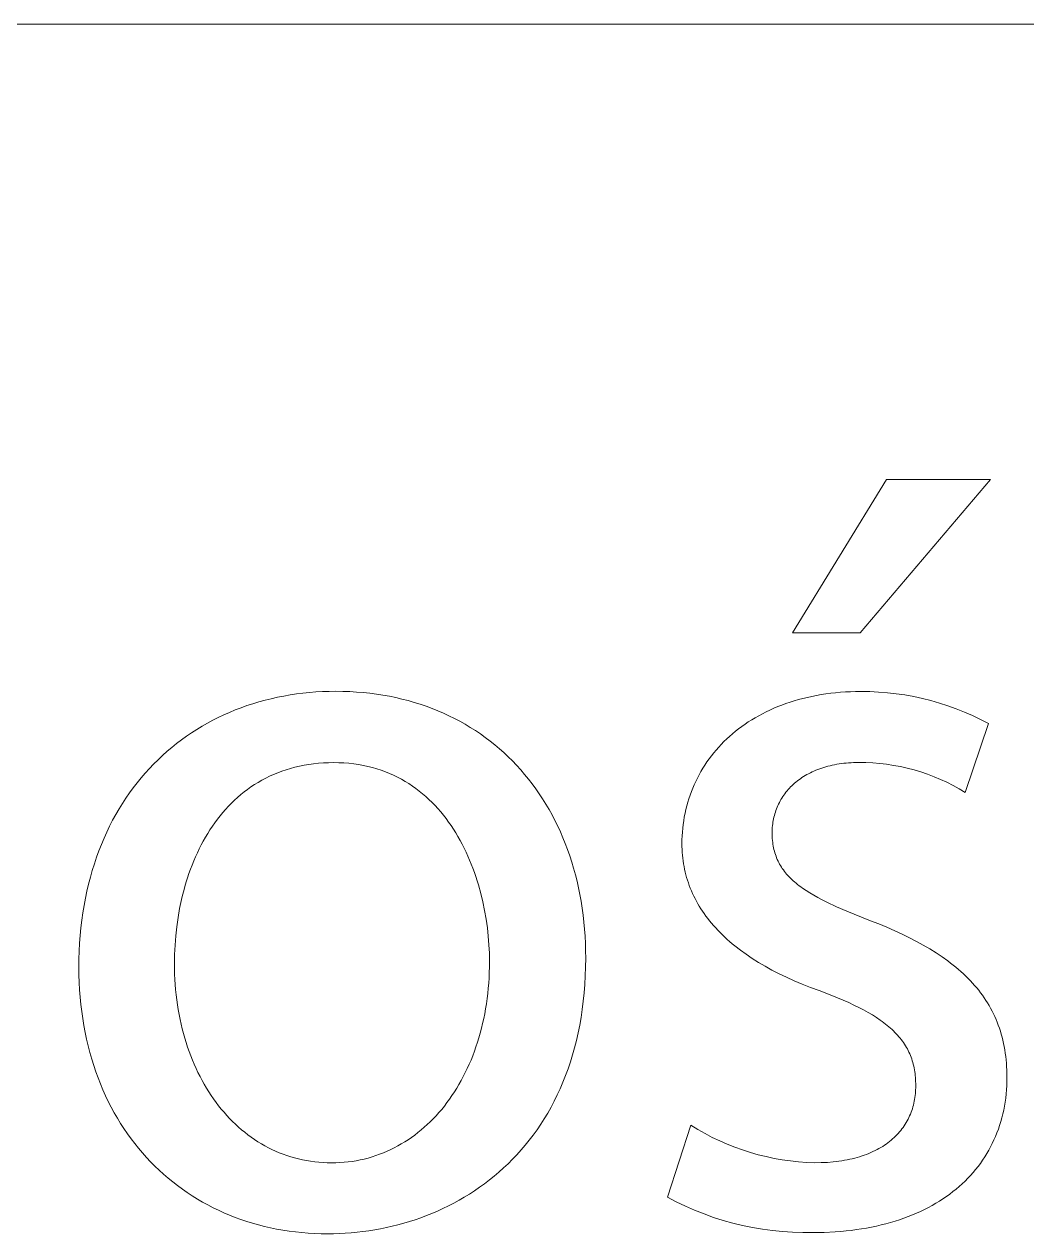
# Model space of a CAD drawing. Header units: millimetres. Extents: x 1348 to 6197, y -150 to 3238.
# Drawn here: x 5512.7 to 5558.1, y -69.2 to -14.4 of the extents above; entities that cross this region are included whole.
import ezdxf

# ---------------------------------------------------------------- set-up
doc = ezdxf.new("R2010")
doc.units = ezdxf.units.MM
doc.header["$MEASUREMENT"] = 0
doc.layers.add('Domyślny', color=7, linetype='Continuous', true_color=0x000000)

msp = doc.modelspace()

# ---------------------------------------------------------------- linework, layer by layer
at = {"layer": 'Domyślny', "color": 18, "lineweight": 15, "true_color": 0x000000}
for p, q in [((4364.914, -14.381), (6192.901, -14.381)), ((5547.499, -41.951), (5551.762, -35.007)), ((5556.477, -35.007), (5550.567, -41.951)), ((5551.762, -35.007), (5556.477, -35.007)), ((5550.567, -41.951), (5547.499, -41.951)), ((5523.882, -44.939), (5524.163, -44.876)), ((5524.163, -44.876), (5524.448, -44.819)), ((5524.448, -44.819), (5524.735, -44.77)), ((5524.735, -44.77), (5525.025, -44.726)), ((5525.025, -44.726), (5525.317, -44.69)), ((5525.317, -44.69), (5525.611, -44.659)), ((5525.611, -44.659), (5525.908, -44.636)), ((5525.908, -44.636), (5526.207, -44.619)), ((5526.207, -44.619), (5526.509, -44.609)), ((5526.509, -44.609), (5526.812, -44.606)), ((5526.812, -44.606), (5527.127, -44.609)), ((5527.127, -44.609), (5527.438, -44.62)), ((5527.438, -44.62), (5527.746, -44.638)), ((5527.746, -44.638), (5528.051, -44.662)), ((5528.051, -44.662), (5528.353, -44.694)), ((5528.353, -44.694), (5528.651, -44.733)), ((5528.651, -44.733), (5528.945, -44.778)), ((5528.945, -44.778), (5529.236, -44.831)), ((5529.236, -44.831), (5529.524, -44.889)), ((5529.524, -44.889), (5529.807, -44.955)), ((5547.776, -44.98), (5547.975, -44.928)), ((5547.975, -44.928), (5548.176, -44.879)), ((5548.176, -44.879), (5548.381, -44.834)), ((5548.381, -44.834), (5548.589, -44.793)), ((5548.589, -44.793), (5548.8, -44.757)), ((5548.8, -44.757), (5549.014, -44.724)), ((5549.014, -44.724), (5549.232, -44.695)), ((5549.232, -44.695), (5549.452, -44.671)), ((5549.452, -44.671), (5549.676, -44.651)), ((5549.676, -44.651), (5549.902, -44.636)), ((5549.902, -44.636), (5550.132, -44.624)), ((5550.132, -44.624), (5550.364, -44.618)), ((5550.364, -44.618), (5550.6, -44.615)), ((5550.6, -44.615), (5551.001, -44.619)), ((5551.001, -44.619), (5551.402, -44.637)), ((5551.402, -44.637), (5551.803, -44.668)), ((5551.803, -44.668), (5552.202, -44.713)), ((5552.202, -44.713), (5552.599, -44.771)), ((5552.599, -44.771), (5552.995, -44.842)), ((5552.995, -44.842), (5553.387, -44.927)), ((5553.387, -44.927), (5553.777, -45.025)), ((5521.994, -45.558), (5522.254, -45.45)), ((5522.254, -45.45), (5522.517, -45.349)), ((5522.517, -45.349), (5522.784, -45.254)), ((5522.784, -45.254), (5523.054, -45.166)), ((5523.054, -45.166), (5523.327, -45.084)), ((5523.327, -45.084), (5523.603, -45.008)), ((5523.603, -45.008), (5523.882, -44.939)), ((5529.807, -44.955), (5530.087, -45.027)), ((5530.087, -45.027), (5530.363, -45.106)), ((5530.363, -45.106), (5530.635, -45.191)), ((5530.635, -45.191), (5530.904, -45.283)), ((5530.904, -45.283), (5531.168, -45.381)), ((5531.168, -45.381), (5531.428, -45.485)), ((5531.428, -45.485), (5531.684, -45.595)), ((5546.308, -45.535), (5546.48, -45.453)), ((5546.48, -45.453), (5546.655, -45.375)), ((5546.655, -45.375), (5546.833, -45.3)), ((5546.833, -45.3), (5547.015, -45.229)), ((5547.015, -45.229), (5547.201, -45.161)), ((5547.201, -45.161), (5547.389, -45.097)), ((5547.389, -45.097), (5547.581, -45.037)), ((5547.581, -45.037), (5547.776, -44.98)), ((5553.777, -45.025), (5554.163, -45.136)), ((5554.163, -45.136), (5554.545, -45.26)), ((5554.545, -45.26), (5554.923, -45.396)), ((5554.923, -45.396), (5555.295, -45.546)), ((5520.989, -46.049), (5521.235, -45.917)), ((5521.235, -45.917), (5521.484, -45.791)), ((5521.484, -45.791), (5521.738, -45.671)), ((5521.738, -45.671), (5521.994, -45.558)), ((5531.684, -45.595), (5531.937, -45.712)), ((5531.937, -45.712), (5532.185, -45.835)), ((5532.185, -45.835), (5532.428, -45.963)), ((5532.428, -45.963), (5532.668, -46.098)), ((5545.351, -46.095), (5545.501, -45.994)), ((5545.501, -45.994), (5545.656, -45.896)), ((5545.656, -45.896), (5545.813, -45.801)), ((5545.813, -45.801), (5545.975, -45.709)), ((5545.975, -45.709), (5546.14, -45.62)), ((5546.14, -45.62), (5546.308, -45.535)), ((5555.295, -45.546), (5555.663, -45.708)), ((5555.663, -45.708), (5556.025, -45.882)), ((5556.025, -45.882), (5556.381, -46.069)), ((5520.045, -46.639), (5520.275, -46.482)), ((5520.275, -46.482), (5520.509, -46.332)), ((5520.509, -46.332), (5520.747, -46.188)), ((5520.747, -46.188), (5520.989, -46.049)), ((5532.668, -46.098), (5532.903, -46.239)), ((5532.903, -46.239), (5533.134, -46.385)), ((5533.134, -46.385), (5533.36, -46.538)), ((5533.36, -46.538), (5533.582, -46.696)), ((5544.651, -46.646), (5544.784, -46.53)), ((5544.784, -46.53), (5544.92, -46.417)), ((5544.92, -46.417), (5545.06, -46.307)), ((5545.06, -46.307), (5545.203, -46.199)), ((5545.203, -46.199), (5545.351, -46.095)), ((5556.381, -46.069), (5555.331, -49.185)), ((5519.381, -47.144), (5519.598, -46.97)), ((5519.598, -46.97), (5519.819, -46.801)), ((5519.819, -46.801), (5520.045, -46.639)), ((5533.582, -46.696), (5533.799, -46.86)), ((5533.799, -46.86), (5534.011, -47.029)), ((5534.011, -47.029), (5534.219, -47.204)), ((5544.158, -47.137), (5544.275, -47.01)), ((5544.275, -47.01), (5544.397, -46.886)), ((5544.397, -46.886), (5544.522, -46.765)), ((5544.522, -46.765), (5544.651, -46.646)), ((5518.755, -47.702), (5518.959, -47.51)), ((5518.959, -47.51), (5519.168, -47.324)), ((5519.168, -47.324), (5519.381, -47.144)), ((5534.219, -47.204), (5534.422, -47.384)), ((5534.422, -47.384), (5534.621, -47.57)), ((5534.621, -47.57), (5534.814, -47.762)), ((5543.627, -47.807), (5543.725, -47.668)), ((5543.725, -47.668), (5543.828, -47.532)), ((5543.828, -47.532), (5543.934, -47.398)), ((5543.934, -47.398), (5544.044, -47.266)), ((5544.044, -47.266), (5544.158, -47.137)), ((5518.172, -48.312), (5518.362, -48.103)), ((5518.362, -48.103), (5518.556, -47.9)), ((5518.556, -47.9), (5518.755, -47.702)), ((5524.367, -48.223), (5524.178, -48.294)), ((5524.56, -48.157), (5524.367, -48.223)), ((5524.757, -48.098), (5524.56, -48.157)), ((5524.958, -48.044), (5524.757, -48.098)), ((5525.164, -47.996), (5524.958, -48.044)), ((5525.373, -47.954), (5525.164, -47.996)), ((5525.586, -47.918), (5525.373, -47.954)), ((5525.804, -47.889), (5525.586, -47.918)), ((5526.025, -47.865), (5525.804, -47.889)), ((5526.251, -47.849), (5526.025, -47.865)), ((5526.481, -47.839), (5526.251, -47.849)), ((5526.715, -47.835), (5526.481, -47.839)), ((5526.95, -47.839), (5526.715, -47.835)), ((5527.18, -47.85), (5526.95, -47.839)), ((5527.406, -47.868), (5527.18, -47.85)), ((5527.627, -47.893), (5527.406, -47.868)), ((5527.844, -47.925), (5527.627, -47.893)), ((5528.057, -47.963), (5527.844, -47.925)), ((5528.265, -48.008), (5528.057, -47.963)), ((5528.469, -48.059), (5528.265, -48.008)), ((5528.669, -48.117), (5528.469, -48.059)), ((5528.865, -48.181), (5528.669, -48.117)), ((5529.056, -48.251), (5528.865, -48.181)), ((5534.814, -47.762), (5535.003, -47.958)), ((5535.003, -47.958), (5535.187, -48.16)), ((5535.187, -48.16), (5535.365, -48.367)), ((5543.355, -48.237), (5543.442, -48.091)), ((5543.442, -48.091), (5543.532, -47.948)), ((5543.532, -47.948), (5543.627, -47.807)), ((5548.476, -48.219), (5548.393, -48.257)), ((5548.561, -48.182), (5548.476, -48.219)), ((5548.648, -48.147), (5548.561, -48.182)), ((5548.737, -48.114), (5548.648, -48.147)), ((5548.827, -48.083), (5548.737, -48.114)), ((5548.919, -48.053), (5548.827, -48.083)), ((5549.012, -48.025), (5548.919, -48.053)), ((5549.108, -47.999), (5549.012, -48.025)), ((5549.205, -47.974), (5549.108, -47.999)), ((5549.304, -47.952), (5549.205, -47.974)), ((5549.405, -47.931), (5549.304, -47.952)), ((5549.507, -47.912), (5549.405, -47.931)), ((5549.611, -47.895), (5549.507, -47.912)), ((5549.716, -47.879), (5549.611, -47.895)), ((5549.824, -47.866), (5549.716, -47.879)), ((5549.933, -47.855), (5549.824, -47.866)), ((5550.043, -47.845), (5549.933, -47.855)), ((5550.156, -47.838), (5550.043, -47.845)), ((5550.27, -47.833), (5550.156, -47.838)), ((5550.385, -47.83), (5550.27, -47.833)), ((5550.503, -47.829), (5550.385, -47.83)), ((5550.82, -47.833), (5550.503, -47.829)), ((5551.137, -47.848), (5550.82, -47.833)), ((5551.454, -47.874), (5551.137, -47.848)), ((5551.769, -47.911), (5551.454, -47.874)), ((5552.083, -47.959), (5551.769, -47.911)), ((5552.395, -48.018), (5552.083, -47.959)), ((5552.705, -48.088), (5552.395, -48.018)), ((5553.012, -48.168), (5552.705, -48.088)), ((5553.316, -48.259), (5553.012, -48.168)), ((5517.633, -48.974), (5517.808, -48.748)), ((5517.808, -48.748), (5517.988, -48.527)), ((5517.988, -48.527), (5518.172, -48.312)), ((5523.292, -48.729), (5523.127, -48.831)), ((5523.462, -48.631), (5523.292, -48.729)), ((5523.635, -48.539), (5523.462, -48.631)), ((5523.812, -48.452), (5523.635, -48.539)), ((5523.993, -48.37), (5523.812, -48.452)), ((5524.178, -48.294), (5523.993, -48.37)), ((5529.243, -48.326), (5529.056, -48.251)), ((5529.426, -48.408), (5529.243, -48.326)), ((5529.605, -48.495), (5529.426, -48.408)), ((5529.779, -48.587), (5529.605, -48.495)), ((5529.95, -48.684), (5529.779, -48.587)), ((5530.116, -48.787), (5529.95, -48.684)), ((5535.365, -48.367), (5535.539, -48.58)), ((5535.539, -48.58), (5535.708, -48.797)), ((5543.049, -48.839), (5543.12, -48.686)), ((5543.12, -48.686), (5543.194, -48.534)), ((5543.194, -48.534), (5543.273, -48.384)), ((5543.273, -48.384), (5543.355, -48.237)), ((5547.596, -48.771), (5547.534, -48.826)), ((5547.659, -48.718), (5547.596, -48.771)), ((5547.725, -48.665), (5547.659, -48.718)), ((5547.792, -48.614), (5547.725, -48.665)), ((5547.86, -48.565), (5547.792, -48.614)), ((5547.931, -48.516), (5547.86, -48.565)), ((5548.004, -48.469), (5547.931, -48.516)), ((5548.078, -48.424), (5548.004, -48.469)), ((5548.154, -48.38), (5548.078, -48.424)), ((5548.232, -48.337), (5548.154, -48.38)), ((5548.312, -48.296), (5548.232, -48.337)), ((5548.393, -48.257), (5548.312, -48.296)), ((5553.617, -48.361), (5553.316, -48.259)), ((5553.914, -48.473), (5553.617, -48.361)), ((5554.207, -48.596), (5553.914, -48.473)), ((5554.495, -48.728), (5554.207, -48.596)), ((5554.779, -48.871), (5554.495, -48.728)), ((5517.3, -49.444), (5517.464, -49.206)), ((5517.464, -49.206), (5517.633, -48.974)), ((5522.505, -49.287), (5522.359, -49.412)), ((5522.655, -49.166), (5522.505, -49.287)), ((5522.808, -49.05), (5522.655, -49.166)), ((5522.966, -48.938), (5522.808, -49.05)), ((5523.127, -48.831), (5522.966, -48.938)), ((5530.279, -48.895), (5530.116, -48.787)), ((5530.437, -49.008), (5530.279, -48.895)), ((5530.591, -49.125), (5530.437, -49.008)), ((5530.742, -49.247), (5530.591, -49.125)), ((5530.888, -49.373), (5530.742, -49.247)), ((5535.708, -48.797), (5535.871, -49.019)), ((5535.871, -49.019), (5536.029, -49.246)), ((5536.029, -49.246), (5536.182, -49.479)), ((5542.808, -49.471), (5542.862, -49.31)), ((5542.862, -49.31), (5542.92, -49.151)), ((5542.92, -49.151), (5542.983, -48.994)), ((5542.983, -48.994), (5543.049, -48.839)), ((5547.109, -49.308), (5547.065, -49.373)), ((5547.156, -49.244), (5547.109, -49.308)), ((5547.204, -49.181), (5547.156, -49.244)), ((5547.255, -49.119), (5547.204, -49.181)), ((5547.307, -49.058), (5547.255, -49.119)), ((5547.361, -48.998), (5547.307, -49.058)), ((5547.417, -48.94), (5547.361, -48.998)), ((5547.475, -48.882), (5547.417, -48.94)), ((5547.534, -48.826), (5547.475, -48.882)), ((5555.058, -49.023), (5554.779, -48.871)), ((5555.331, -49.185), (5555.058, -49.023)), ((5516.988, -49.935), (5517.141, -49.687)), ((5517.141, -49.687), (5517.3, -49.444)), ((5521.944, -49.813), (5521.814, -49.955)), ((5522.079, -49.675), (5521.944, -49.813)), ((5522.217, -49.542), (5522.079, -49.675)), ((5522.359, -49.412), (5522.217, -49.542)), ((5531.03, -49.504), (5530.888, -49.373)), ((5531.169, -49.639), (5531.03, -49.504)), ((5531.304, -49.778), (5531.169, -49.639)), ((5531.434, -49.92), (5531.304, -49.778)), ((5536.182, -49.479), (5536.33, -49.716)), ((5536.33, -49.716), (5536.472, -49.958)), ((5542.671, -49.962), (5542.713, -49.797)), ((5542.713, -49.797), (5542.758, -49.633)), ((5542.758, -49.633), (5542.808, -49.471)), ((5546.806, -49.855), (5546.777, -49.928)), ((5546.838, -49.784), (5546.806, -49.855)), ((5546.871, -49.713), (5546.838, -49.784)), ((5546.906, -49.643), (5546.871, -49.713)), ((5546.943, -49.574), (5546.906, -49.643)), ((5546.981, -49.506), (5546.943, -49.574)), ((5547.022, -49.439), (5546.981, -49.506)), ((5547.065, -49.373), (5547.022, -49.439)), ((5516.698, -50.449), (5516.84, -50.189)), ((5516.84, -50.189), (5516.988, -49.935)), ((5521.444, -50.402), (5521.329, -50.558)), ((5521.564, -50.249), (5521.444, -50.402)), ((5521.687, -50.1), (5521.564, -50.249)), ((5521.814, -49.955), (5521.687, -50.1)), ((5531.561, -50.067), (5531.434, -49.92)), ((5531.684, -50.217), (5531.561, -50.067)), ((5531.803, -50.371), (5531.684, -50.217)), ((5531.919, -50.528), (5531.803, -50.371)), ((5536.472, -49.958), (5536.609, -50.204)), ((5536.609, -50.204), (5536.74, -50.455)), ((5542.573, -50.467), (5542.601, -50.298)), ((5542.601, -50.298), (5542.634, -50.129)), ((5542.634, -50.129), (5542.671, -49.962)), ((5546.644, -50.377), (5546.629, -50.454)), ((5546.661, -50.301), (5546.644, -50.377)), ((5546.68, -50.225), (5546.661, -50.301)), ((5546.702, -50.149), (5546.68, -50.225)), ((5546.725, -50.075), (5546.702, -50.149)), ((5546.75, -50.001), (5546.725, -50.075)), ((5546.777, -49.928), (5546.75, -50.001)), ((5516.431, -50.984), (5516.562, -50.713)), ((5516.562, -50.713), (5516.698, -50.449)), ((5521.108, -50.88), (5521.004, -51.046)), ((5521.217, -50.718), (5521.108, -50.88)), ((5521.329, -50.558), (5521.217, -50.718)), ((5532.031, -50.688), (5531.919, -50.528)), ((5532.139, -50.851), (5532.031, -50.688)), ((5532.243, -51.017), (5532.139, -50.851)), ((5536.74, -50.455), (5536.866, -50.711)), ((5536.866, -50.711), (5536.986, -50.971)), ((5542.513, -50.984), (5542.529, -50.81)), ((5542.529, -50.81), (5542.549, -50.638)), ((5542.549, -50.638), (5542.573, -50.467)), ((5546.58, -50.929), (5546.579, -51.01)), ((5546.583, -50.849), (5546.58, -50.929)), ((5546.588, -50.769), (5546.583, -50.849)), ((5546.595, -50.689), (5546.588, -50.769)), ((5546.604, -50.611), (5546.595, -50.689)), ((5546.615, -50.532), (5546.604, -50.611)), ((5546.629, -50.454), (5546.615, -50.532)), ((5516.188, -51.54), (5516.307, -51.259)), ((5516.307, -51.259), (5516.431, -50.984)), ((5520.805, -51.387), (5520.712, -51.562)), ((5520.903, -51.215), (5520.805, -51.387)), ((5521.004, -51.046), (5520.903, -51.215)), ((5532.344, -51.186), (5532.243, -51.017)), ((5532.441, -51.357), (5532.344, -51.186)), ((5532.534, -51.531), (5532.441, -51.357)), ((5536.986, -50.971), (5537.1, -51.236)), ((5537.1, -51.236), (5537.209, -51.505)), ((5537.209, -51.505), (5537.312, -51.779)), ((5542.493, -51.51), (5542.495, -51.334)), ((5542.495, -51.642), (5542.493, -51.51)), ((5542.495, -51.334), (5542.502, -51.158)), ((5542.502, -51.158), (5542.513, -50.984)), ((5546.579, -51.01), (5546.58, -51.101)), ((5546.58, -51.101), (5546.583, -51.19)), ((5546.583, -51.19), (5546.588, -51.278)), ((5546.588, -51.278), (5546.595, -51.364)), ((5546.595, -51.364), (5546.605, -51.449)), ((5546.605, -51.449), (5546.616, -51.532)), ((5515.969, -52.118), (5516.075, -51.827)), ((5516.075, -51.827), (5516.188, -51.54)), ((5520.535, -51.92), (5520.452, -52.102)), ((5520.622, -51.74), (5520.535, -51.92)), ((5520.712, -51.562), (5520.622, -51.74)), ((5532.624, -51.707), (5532.534, -51.531)), ((5532.71, -51.886), (5532.624, -51.707)), ((5532.793, -52.067), (5532.71, -51.886)), ((5537.312, -51.779), (5537.409, -52.057)), ((5537.409, -52.057), (5537.501, -52.339)), ((5542.499, -51.773), (5542.495, -51.642)), ((5542.506, -51.902), (5542.499, -51.773)), ((5542.517, -52.032), (5542.506, -51.902)), ((5542.53, -52.16), (5542.517, -52.032)), ((5546.616, -51.532), (5546.629, -51.614)), ((5546.629, -51.614), (5546.645, -51.695)), ((5546.645, -51.695), (5546.663, -51.774)), ((5546.663, -51.774), (5546.682, -51.852)), ((5546.682, -51.852), (5546.704, -51.928)), ((5546.704, -51.928), (5546.728, -52.004)), ((5546.728, -52.004), (5546.755, -52.078)), ((5515.775, -52.717), (5515.869, -52.415)), ((5515.869, -52.415), (5515.969, -52.118)), ((5520.297, -52.475), (5520.225, -52.664)), ((5520.373, -52.287), (5520.297, -52.475)), ((5520.452, -52.102), (5520.373, -52.287)), ((5532.872, -52.249), (5532.793, -52.067)), ((5532.947, -52.433), (5532.872, -52.249)), ((5533.019, -52.619), (5532.947, -52.433)), ((5537.501, -52.339), (5537.586, -52.625)), ((5542.546, -52.288), (5542.53, -52.16)), ((5542.565, -52.415), (5542.546, -52.288)), ((5542.587, -52.541), (5542.565, -52.415)), ((5542.613, -52.667), (5542.587, -52.541)), ((5546.755, -52.078), (5546.783, -52.151)), ((5546.783, -52.151), (5546.813, -52.223)), ((5546.813, -52.223), (5546.846, -52.294)), ((5546.846, -52.294), (5546.881, -52.364)), ((5546.881, -52.364), (5546.917, -52.432)), ((5546.917, -52.432), (5546.956, -52.5)), ((5546.956, -52.5), (5546.998, -52.567)), ((5546.998, -52.567), (5547.041, -52.632)), ((5515.606, -53.337), (5515.687, -53.024)), ((5515.687, -53.024), (5515.775, -52.717)), ((5520.091, -53.049), (5520.029, -53.244)), ((5520.156, -52.855), (5520.091, -53.049)), ((5520.225, -52.664), (5520.156, -52.855)), ((5533.088, -52.807), (5533.019, -52.619)), ((5533.153, -52.996), (5533.088, -52.807)), ((5533.215, -53.186), (5533.153, -52.996)), ((5537.586, -52.625), (5537.665, -52.916)), ((5537.665, -52.916), (5537.739, -53.21)), ((5542.641, -52.792), (5542.613, -52.667)), ((5542.672, -52.916), (5542.641, -52.792)), ((5542.706, -53.039), (5542.672, -52.916)), ((5542.743, -53.162), (5542.706, -53.039)), ((5547.041, -52.632), (5547.087, -52.697)), ((5547.087, -52.697), (5547.134, -52.761)), ((5547.134, -52.761), (5547.184, -52.824)), ((5547.184, -52.824), (5547.236, -52.886)), ((5547.236, -52.886), (5547.29, -52.948)), ((5547.29, -52.948), (5547.347, -53.008)), ((5547.347, -53.008), (5547.406, -53.068)), ((5547.406, -53.068), (5547.467, -53.127)), ((5547.467, -53.127), (5547.53, -53.186)), ((5515.464, -53.977), (5515.532, -53.654)), ((5515.532, -53.654), (5515.606, -53.337)), ((5519.916, -53.639), (5519.865, -53.839)), ((5519.971, -53.441), (5519.916, -53.639)), ((5520.029, -53.244), (5519.971, -53.441)), ((5533.273, -53.377), (5533.215, -53.186)), ((5533.38, -53.762), (5533.273, -53.377)), ((5537.739, -53.21), (5537.806, -53.509)), ((5537.806, -53.509), (5537.867, -53.811)), ((5542.783, -53.283), (5542.743, -53.162)), ((5542.826, -53.404), (5542.783, -53.283)), ((5542.872, -53.524), (5542.826, -53.404)), ((5542.921, -53.643), (5542.872, -53.524)), ((5542.973, -53.762), (5542.921, -53.643)), ((5547.53, -53.186), (5547.595, -53.244)), ((5547.595, -53.244), (5547.663, -53.301)), ((5547.663, -53.301), (5547.732, -53.358)), ((5547.732, -53.358), (5547.804, -53.414)), ((5547.804, -53.414), (5547.879, -53.469)), ((5547.879, -53.469), (5547.955, -53.524)), ((5547.955, -53.524), (5548.115, -53.633)), ((5548.115, -53.633), (5548.284, -53.741)), ((5515.403, -54.305), (5515.464, -53.977)), ((5519.817, -54.041), (5519.731, -54.447)), ((5519.865, -53.839), (5519.817, -54.041)), ((5533.473, -54.15), (5533.38, -53.762)), ((5533.554, -54.539), (5533.473, -54.15)), ((5537.867, -53.811), (5537.922, -54.118)), ((5537.922, -54.118), (5537.971, -54.428)), ((5543.028, -53.879), (5542.973, -53.762)), ((5543.086, -53.996), (5543.028, -53.879)), ((5543.147, -54.112), (5543.086, -53.996)), ((5543.212, -54.227), (5543.147, -54.112)), ((5543.279, -54.341), (5543.212, -54.227)), ((5548.284, -53.741), (5548.462, -53.847)), ((5548.462, -53.847), (5548.649, -53.952)), ((5548.649, -53.952), (5548.846, -54.056)), ((5548.846, -54.056), (5549.052, -54.16)), ((5549.052, -54.16), (5549.491, -54.366)), ((5515.302, -54.975), (5515.349, -54.637)), ((5515.349, -54.637), (5515.403, -54.305)), ((5519.731, -54.447), (5519.659, -54.858)), ((5533.621, -54.929), (5533.554, -54.539)), ((5537.971, -54.428), (5538.013, -54.742)), ((5538.013, -54.742), (5538.049, -55.059)), ((5543.349, -54.454), (5543.279, -54.341)), ((5543.422, -54.567), (5543.349, -54.454)), ((5543.499, -54.678), (5543.422, -54.567)), ((5543.578, -54.789), (5543.499, -54.678)), ((5543.661, -54.898), (5543.578, -54.789)), ((5549.491, -54.366), (5549.968, -54.573)), ((5549.968, -54.573), (5551.036, -54.998)), ((5515.229, -55.665), (5515.262, -55.318)), ((5515.262, -55.318), (5515.302, -54.975)), ((5519.6, -55.272), (5519.555, -55.688)), ((5519.659, -54.858), (5519.6, -55.272)), ((5533.676, -55.318), (5533.621, -54.929)), ((5533.718, -55.705), (5533.676, -55.318)), ((5538.049, -55.059), (5538.079, -55.38)), ((5543.746, -55.007), (5543.661, -54.898)), ((5543.835, -55.115), (5543.746, -55.007)), ((5543.926, -55.222), (5543.835, -55.115)), ((5544.021, -55.327), (5543.926, -55.222)), ((5544.119, -55.432), (5544.021, -55.327)), ((5551.036, -54.998), (5551.413, -55.147)), ((5551.413, -55.147), (5551.778, -55.298)), ((5551.778, -55.298), (5552.132, -55.452)), ((5515.203, -56.018), (5515.229, -55.665)), ((5519.555, -55.688), (5519.523, -56.106)), ((5533.748, -56.09), (5533.718, -55.705)), ((5538.079, -55.38), (5538.102, -55.705)), ((5538.102, -55.705), (5538.118, -56.034)), ((5544.22, -55.536), (5544.119, -55.432)), ((5544.324, -55.639), (5544.22, -55.536)), ((5544.431, -55.741), (5544.324, -55.639)), ((5544.542, -55.842), (5544.431, -55.741)), ((5544.655, -55.942), (5544.542, -55.842)), ((5552.132, -55.452), (5552.474, -55.61)), ((5552.474, -55.61), (5552.805, -55.771)), ((5552.805, -55.771), (5553.123, -55.935)), ((5515.173, -56.737), (5515.184, -56.375)), ((5515.184, -56.375), (5515.203, -56.018)), ((5519.523, -56.106), (5519.503, -56.524)), ((5533.766, -56.47), (5533.748, -56.09)), ((5538.118, -56.034), (5538.128, -56.365)), ((5538.128, -56.365), (5538.132, -56.7)), ((5544.771, -56.041), (5544.655, -55.942)), ((5544.891, -56.139), (5544.771, -56.041)), ((5545.14, -56.332), (5544.891, -56.139)), ((5545.401, -56.521), (5545.14, -56.332)), ((5553.123, -55.935), (5553.43, -56.104)), ((5553.43, -56.104), (5553.725, -56.276)), ((5553.725, -56.276), (5554.009, -56.453)), ((5515.169, -57.104), (5515.173, -56.737)), ((5519.503, -56.524), (5519.497, -56.943)), ((5519.497, -56.943), (5519.499, -57.182)), ((5533.772, -56.846), (5533.766, -56.47)), ((5533.769, -57.093), (5533.772, -56.846)), ((5538.132, -56.7), (5538.127, -57.104)), ((5545.674, -56.705), (5545.401, -56.521)), ((5545.961, -56.885), (5545.674, -56.705)), ((5546.26, -57.061), (5545.961, -56.885)), ((5554.009, -56.453), (5554.28, -56.634)), ((5554.28, -56.634), (5554.54, -56.82)), ((5554.54, -56.82), (5554.665, -56.914)), ((5554.665, -56.914), (5554.788, -57.01)), ((5515.173, -57.45), (5515.169, -57.104)), ((5515.183, -57.791), (5515.173, -57.45)), ((5519.499, -57.182), (5519.505, -57.42)), ((5519.505, -57.42), (5519.516, -57.656)), ((5533.752, -57.581), (5533.763, -57.338)), ((5533.763, -57.338), (5533.769, -57.093)), ((5538.114, -57.501), (5538.093, -57.89)), ((5538.127, -57.104), (5538.114, -57.501)), ((5546.571, -57.233), (5546.26, -57.061)), ((5546.896, -57.399), (5546.571, -57.233)), ((5547.233, -57.562), (5546.896, -57.399)), ((5554.788, -57.01), (5554.907, -57.107)), ((5554.907, -57.107), (5555.024, -57.205)), ((5555.024, -57.205), (5555.137, -57.305)), ((5555.137, -57.305), (5555.248, -57.406)), ((5555.248, -57.406), (5555.355, -57.508)), ((5555.355, -57.508), (5555.46, -57.611)), ((5515.201, -58.128), (5515.183, -57.791)), ((5519.516, -57.656), (5519.531, -57.89)), ((5519.531, -57.89), (5519.55, -58.122)), ((5533.692, -58.295), (5533.716, -58.059)), ((5533.716, -58.059), (5533.736, -57.821)), ((5533.736, -57.821), (5533.752, -57.581)), ((5538.093, -57.89), (5538.063, -58.272)), ((5547.583, -57.719), (5547.233, -57.562)), ((5547.946, -57.872), (5547.583, -57.719)), ((5548.322, -58.02), (5547.946, -57.872)), ((5548.71, -58.163), (5548.322, -58.02)), ((5555.46, -57.611), (5555.561, -57.716)), ((5555.561, -57.716), (5555.66, -57.822)), ((5555.66, -57.822), (5555.755, -57.93)), ((5555.755, -57.93), (5555.848, -58.039)), ((5555.848, -58.039), (5555.938, -58.15)), ((5515.226, -58.461), (5515.201, -58.128)), ((5515.257, -58.79), (5515.226, -58.461)), ((5519.55, -58.122), (5519.574, -58.352)), ((5519.574, -58.352), (5519.601, -58.58)), ((5519.601, -58.58), (5519.633, -58.805)), ((5533.632, -58.758), (5533.664, -58.528)), ((5533.664, -58.528), (5533.692, -58.295)), ((5538.063, -58.272), (5538.024, -58.648)), ((5549.278, -58.381), (5548.71, -58.163)), ((5549.802, -58.599), (5549.278, -58.381)), ((5550.048, -58.709), (5549.802, -58.599)), ((5555.938, -58.15), (5556.024, -58.261)), ((5556.024, -58.261), (5556.108, -58.375)), ((5556.108, -58.375), (5556.188, -58.49)), ((5556.188, -58.49), (5556.266, -58.607)), ((5556.266, -58.607), (5556.341, -58.725)), ((5515.296, -59.115), (5515.257, -58.79)), ((5515.341, -59.435), (5515.296, -59.115)), ((5519.633, -58.805), (5519.668, -59.028)), ((5519.668, -59.028), (5519.708, -59.249)), ((5533.555, -59.212), (5533.595, -58.987)), ((5533.595, -58.987), (5533.632, -58.758)), ((5537.978, -59.016), (5537.924, -59.377)), ((5538.024, -58.648), (5537.978, -59.016)), ((5550.283, -58.819), (5550.048, -58.709)), ((5550.508, -58.93), (5550.283, -58.819)), ((5550.722, -59.042), (5550.508, -58.93)), ((5550.926, -59.155), (5550.722, -59.042)), ((5551.12, -59.269), (5550.926, -59.155)), ((5556.341, -58.725), (5556.412, -58.844)), ((5556.412, -58.844), (5556.481, -58.966)), ((5556.481, -58.966), (5556.546, -59.089)), ((5556.546, -59.089), (5556.609, -59.213)), ((5515.393, -59.751), (5515.341, -59.435)), ((5519.708, -59.249), (5519.751, -59.467)), ((5519.751, -59.467), (5519.798, -59.683)), ((5519.798, -59.683), (5519.85, -59.896)), ((5533.409, -59.872), (5533.462, -59.655)), ((5533.462, -59.655), (5533.51, -59.435)), ((5533.51, -59.435), (5533.555, -59.212)), ((5537.862, -59.731), (5537.792, -60.078)), ((5537.924, -59.377), (5537.862, -59.731)), ((5551.304, -59.385), (5551.12, -59.269)), ((5551.479, -59.502), (5551.304, -59.385)), ((5551.562, -59.562), (5551.479, -59.502)), ((5551.643, -59.621), (5551.562, -59.562)), ((5551.722, -59.682), (5551.643, -59.621)), ((5551.798, -59.743), (5551.722, -59.682)), ((5556.609, -59.213), (5556.668, -59.339)), ((5556.668, -59.339), (5556.725, -59.467)), ((5556.725, -59.467), (5556.778, -59.597)), ((5556.778, -59.597), (5556.828, -59.729)), ((5556.828, -59.729), (5556.876, -59.862)), ((5515.451, -60.063), (5515.393, -59.751)), ((5515.516, -60.37), (5515.451, -60.063)), ((5519.85, -59.896), (5519.905, -60.106)), ((5519.905, -60.106), (5519.963, -60.314)), ((5533.292, -60.297), (5533.353, -60.086)), ((5533.353, -60.086), (5533.409, -59.872)), ((5537.792, -60.078), (5537.715, -60.419)), ((5551.872, -59.804), (5551.798, -59.743)), ((5551.943, -59.866), (5551.872, -59.804)), ((5552.012, -59.929), (5551.943, -59.866)), ((5552.079, -59.992), (5552.012, -59.929)), ((5552.144, -60.056), (5552.079, -59.992)), ((5552.206, -60.121), (5552.144, -60.056)), ((5552.266, -60.186), (5552.206, -60.121)), ((5552.323, -60.252), (5552.266, -60.186)), ((5552.379, -60.319), (5552.323, -60.252)), ((5556.876, -59.862), (5556.92, -59.997)), ((5556.92, -59.997), (5556.961, -60.134)), ((5556.961, -60.134), (5557, -60.272)), ((5557, -60.272), (5557.035, -60.413)), ((5515.587, -60.673), (5515.516, -60.37)), ((5515.664, -60.971), (5515.587, -60.673)), ((5519.963, -60.314), (5520.026, -60.519)), ((5520.026, -60.519), (5520.092, -60.722)), ((5520.092, -60.722), (5520.162, -60.921)), ((5533.089, -60.914), (5533.161, -60.711)), ((5533.161, -60.711), (5533.228, -60.506)), ((5533.228, -60.506), (5533.292, -60.297)), ((5537.63, -60.752), (5537.538, -61.078)), ((5537.715, -60.419), (5537.63, -60.752)), ((5552.432, -60.386), (5552.379, -60.319)), ((5552.483, -60.454), (5552.432, -60.386)), ((5552.532, -60.523), (5552.483, -60.454)), ((5552.579, -60.593), (5552.532, -60.523)), ((5552.623, -60.664), (5552.579, -60.593)), ((5552.665, -60.735), (5552.623, -60.664)), ((5552.706, -60.808), (5552.665, -60.735)), ((5552.744, -60.881), (5552.706, -60.808)), ((5557.035, -60.413), (5557.067, -60.555)), ((5557.067, -60.555), (5557.096, -60.699)), ((5557.096, -60.699), (5557.122, -60.846)), ((5515.748, -61.265), (5515.664, -60.971)), ((5515.838, -61.554), (5515.748, -61.265)), ((5520.162, -60.921), (5520.236, -61.118)), ((5520.236, -61.118), (5520.313, -61.312)), ((5520.313, -61.312), (5520.393, -61.502)), ((5532.853, -61.502), (5532.935, -61.309)), ((5532.935, -61.309), (5533.014, -61.113)), ((5533.014, -61.113), (5533.089, -60.914)), ((5537.538, -61.078), (5537.44, -61.398)), ((5552.78, -60.955), (5552.744, -60.881)), ((5552.814, -61.03), (5552.78, -60.955)), ((5552.845, -61.106), (5552.814, -61.03)), ((5552.875, -61.184), (5552.845, -61.106)), ((5552.903, -61.262), (5552.875, -61.184)), ((5552.929, -61.341), (5552.903, -61.262)), ((5552.952, -61.421), (5552.929, -61.341)), ((5557.122, -60.846), (5557.145, -60.994)), ((5557.145, -60.994), (5557.165, -61.144)), ((5557.165, -61.144), (5557.182, -61.296)), ((5557.182, -61.296), (5557.196, -61.45)), ((5515.934, -61.839), (5515.838, -61.554)), ((5516.036, -62.118), (5515.934, -61.839)), ((5520.393, -61.502), (5520.477, -61.69)), ((5520.477, -61.69), (5520.565, -61.874)), ((5520.565, -61.874), (5520.656, -62.055)), ((5532.585, -62.06), (5532.678, -61.877)), ((5532.678, -61.877), (5532.767, -61.691)), ((5532.767, -61.691), (5532.853, -61.502)), ((5537.334, -61.711), (5537.221, -62.017)), ((5537.44, -61.398), (5537.334, -61.711)), ((5552.974, -61.503), (5552.952, -61.421)), ((5552.994, -61.585), (5552.974, -61.503)), ((5553.012, -61.669), (5552.994, -61.585)), ((5553.027, -61.753), (5553.012, -61.669)), ((5553.041, -61.839), (5553.027, -61.753)), ((5553.053, -61.926), (5553.041, -61.839)), ((5557.196, -61.45), (5557.206, -61.606)), ((5557.206, -61.606), (5557.214, -61.765)), ((5557.214, -61.765), (5557.219, -61.925)), ((5557.219, -61.925), (5557.22, -62.087)), ((5516.143, -62.393), (5516.036, -62.118)), ((5516.257, -62.664), (5516.143, -62.393)), ((5520.656, -62.055), (5520.75, -62.233)), ((5520.75, -62.233), (5520.848, -62.408)), ((5520.848, -62.408), (5520.949, -62.579)), ((5532.287, -62.588), (5532.39, -62.415)), ((5532.39, -62.415), (5532.489, -62.239)), ((5532.489, -62.239), (5532.585, -62.06)), ((5537.102, -62.316), (5536.976, -62.608)), ((5537.221, -62.017), (5537.102, -62.316)), ((5553.064, -62.014), (5553.053, -61.926)), ((5553.072, -62.104), (5553.064, -62.014)), ((5553.078, -62.195), (5553.072, -62.104)), ((5553.083, -62.287), (5553.078, -62.195)), ((5553.085, -62.38), (5553.083, -62.287)), ((5553.086, -62.475), (5553.085, -62.38)), ((5557.211, -62.471), (5557.199, -62.66)), ((5557.218, -62.28), (5557.211, -62.471)), ((5557.22, -62.087), (5557.218, -62.28)), ((5516.377, -62.929), (5516.257, -62.664)), ((5516.502, -63.19), (5516.377, -62.929)), ((5520.949, -62.579), (5521.053, -62.747)), ((5521.053, -62.747), (5521.16, -62.911)), ((5521.16, -62.911), (5521.271, -63.071)), ((5531.96, -63.083), (5532.073, -62.921)), ((5532.073, -62.921), (5532.182, -62.756)), ((5532.182, -62.756), (5532.287, -62.588)), ((5536.844, -62.894), (5536.706, -63.173)), ((5536.976, -62.608), (5536.844, -62.894)), ((5553.034, -63.095), (5553.048, -63.009)), ((5553.048, -63.009), (5553.06, -62.921)), ((5553.06, -62.921), (5553.069, -62.833)), ((5553.069, -62.833), (5553.077, -62.745)), ((5553.077, -62.745), (5553.082, -62.655)), ((5553.082, -62.655), (5553.085, -62.566)), ((5553.085, -62.566), (5553.086, -62.475)), ((5557.183, -62.848), (5557.162, -63.033)), ((5557.199, -62.66), (5557.183, -62.848)), ((5516.633, -63.446), (5516.502, -63.19)), ((5516.769, -63.697), (5516.633, -63.446)), ((5521.271, -63.071), (5521.384, -63.228)), ((5521.384, -63.228), (5521.501, -63.382)), ((5521.501, -63.382), (5521.621, -63.531)), ((5521.621, -63.531), (5521.744, -63.677)), ((5531.481, -63.689), (5531.606, -63.544)), ((5531.606, -63.544), (5531.727, -63.394)), ((5531.727, -63.394), (5531.845, -63.24)), ((5531.845, -63.24), (5531.96, -63.083)), ((5536.562, -63.445), (5536.411, -63.711)), ((5536.706, -63.173), (5536.562, -63.445)), ((5552.905, -63.598), (5552.932, -63.516)), ((5552.932, -63.516), (5552.956, -63.434)), ((5552.956, -63.434), (5552.979, -63.35)), ((5552.979, -63.35), (5553, -63.266)), ((5553, -63.266), (5553.018, -63.181)), ((5553.018, -63.181), (5553.034, -63.095)), ((5557.106, -63.398), (5557.071, -63.577)), ((5557.136, -63.216), (5557.106, -63.398)), ((5557.162, -63.033), (5557.136, -63.216)), ((5516.911, -63.942), (5516.769, -63.697)), ((5517.058, -64.183), (5516.911, -63.942)), ((5521.744, -63.677), (5521.87, -63.819)), ((5521.87, -63.819), (5521.998, -63.956)), ((5521.998, -63.956), (5522.13, -64.09)), ((5522.13, -64.09), (5522.264, -64.22)), ((5530.956, -64.233), (5531.092, -64.103)), ((5531.092, -64.103), (5531.224, -63.969)), ((5531.224, -63.969), (5531.354, -63.831)), ((5531.354, -63.831), (5531.481, -63.689)), ((5536.256, -63.97), (5536.094, -64.222)), ((5536.411, -63.711), (5536.256, -63.97)), ((5552.654, -64.143), (5552.697, -64.068)), ((5552.697, -64.068), (5552.737, -63.992)), ((5552.737, -63.992), (5552.775, -63.915)), ((5552.775, -63.915), (5552.811, -63.837)), ((5552.811, -63.837), (5552.844, -63.759)), ((5552.844, -63.759), (5552.875, -63.679)), ((5552.875, -63.679), (5552.905, -63.598)), ((5556.94, -64.102), (5556.887, -64.272)), ((5556.988, -63.929), (5556.94, -64.102)), ((5557.032, -63.754), (5556.988, -63.929)), ((5557.071, -63.577), (5557.032, -63.754)), ((5517.21, -64.419), (5517.058, -64.183)), ((5517.368, -64.649), (5517.21, -64.419)), ((5517.531, -64.875), (5517.368, -64.649)), ((5522.264, -64.22), (5522.401, -64.346)), ((5522.401, -64.346), (5522.541, -64.467)), ((5522.541, -64.467), (5522.684, -64.584)), ((5522.684, -64.584), (5522.829, -64.697)), ((5530.387, -64.708), (5530.533, -64.596)), ((5530.533, -64.596), (5530.677, -64.479)), ((5530.677, -64.479), (5530.818, -64.358)), ((5530.818, -64.358), (5530.956, -64.233)), ((5535.927, -64.468), (5535.755, -64.707)), ((5536.094, -64.222), (5535.927, -64.468)), ((5541.831, -67.529), (5542.897, -64.267)), ((5542.897, -64.267), (5543.214, -64.46)), ((5543.214, -64.46), (5543.538, -64.642)), ((5543.538, -64.642), (5543.868, -64.813)), ((5552.234, -64.698), (5552.295, -64.633)), ((5552.295, -64.633), (5552.353, -64.567)), ((5552.353, -64.567), (5552.409, -64.499)), ((5552.409, -64.499), (5552.462, -64.43)), ((5552.462, -64.43), (5552.513, -64.36)), ((5552.513, -64.36), (5552.563, -64.289)), ((5552.563, -64.289), (5552.609, -64.216)), ((5552.609, -64.216), (5552.654, -64.143)), ((5556.768, -64.607), (5556.701, -64.77)), ((5556.829, -64.441), (5556.768, -64.607)), ((5556.887, -64.272), (5556.829, -64.441)), ((5517.699, -65.095), (5517.531, -64.875)), ((5517.871, -65.31), (5517.699, -65.095)), ((5522.829, -64.697), (5522.977, -64.806)), ((5522.977, -64.806), (5523.128, -64.91)), ((5523.128, -64.91), (5523.281, -65.01)), ((5523.281, -65.01), (5523.436, -65.105)), ((5523.436, -65.105), (5523.594, -65.195)), ((5523.594, -65.195), (5523.755, -65.281)), ((5529.459, -65.289), (5529.62, -65.204)), ((5529.62, -65.204), (5529.778, -65.114)), ((5529.778, -65.114), (5529.934, -65.019)), ((5529.934, -65.019), (5530.088, -64.92)), ((5530.088, -64.92), (5530.239, -64.817)), ((5530.239, -64.817), (5530.387, -64.708)), ((5535.395, -65.166), (5535.207, -65.385)), ((5535.577, -64.94), (5535.395, -65.166)), ((5535.755, -64.707), (5535.577, -64.94)), ((5543.868, -64.813), (5544.203, -64.973)), ((5544.203, -64.973), (5544.543, -65.121)), ((5544.543, -65.121), (5544.888, -65.258)), ((5551.589, -65.223), (5551.669, -65.17)), ((5551.669, -65.17), (5551.748, -65.116)), ((5551.748, -65.116), (5551.824, -65.061)), ((5551.824, -65.061), (5551.898, -65.004)), ((5551.898, -65.004), (5551.97, -64.946)), ((5551.97, -64.946), (5552.04, -64.886)), ((5552.04, -64.886), (5552.107, -64.825)), ((5552.107, -64.825), (5552.172, -64.762)), ((5552.172, -64.762), (5552.234, -64.698)), ((5556.556, -65.09), (5556.476, -65.247)), ((5556.631, -64.931), (5556.556, -65.09)), ((5556.701, -64.77), (5556.631, -64.931)), ((5518.049, -65.52), (5517.871, -65.31)), ((5518.232, -65.724), (5518.049, -65.52)), ((5518.419, -65.923), (5518.232, -65.724)), ((5523.755, -65.281), (5523.917, -65.362)), ((5523.917, -65.362), (5524.083, -65.438)), ((5524.083, -65.438), (5524.25, -65.51)), ((5524.25, -65.51), (5524.42, -65.576)), ((5524.42, -65.576), (5524.592, -65.638)), ((5524.592, -65.638), (5524.766, -65.694)), ((5524.766, -65.694), (5524.942, -65.746)), ((5524.942, -65.746), (5525.121, -65.792)), ((5528.098, -65.795), (5528.276, -65.749)), ((5528.276, -65.749), (5528.451, -65.698)), ((5528.451, -65.698), (5528.624, -65.642)), ((5528.624, -65.642), (5528.795, -65.581)), ((5528.795, -65.581), (5528.965, -65.515)), ((5528.965, -65.515), (5529.132, -65.445)), ((5529.132, -65.445), (5529.297, -65.369)), ((5529.297, -65.369), (5529.459, -65.289)), ((5535.015, -65.599), (5534.818, -65.805)), ((5535.207, -65.385), (5535.015, -65.599)), ((5544.888, -65.258), (5545.238, -65.383)), ((5545.238, -65.383), (5545.592, -65.496)), ((5545.592, -65.496), (5545.949, -65.598)), ((5545.949, -65.598), (5546.309, -65.687)), ((5546.309, -65.687), (5546.673, -65.764)), ((5550.211, -65.781), (5550.325, -65.753)), ((5550.325, -65.753), (5550.436, -65.722)), ((5550.436, -65.722), (5550.545, -65.69)), ((5550.545, -65.69), (5550.652, -65.657)), ((5550.652, -65.657), (5550.756, -65.621)), ((5550.756, -65.621), (5550.858, -65.583)), ((5550.858, -65.583), (5550.957, -65.544)), ((5550.957, -65.544), (5551.054, -65.503)), ((5551.054, -65.503), (5551.149, -65.461)), ((5551.149, -65.461), (5551.242, -65.416)), ((5551.242, -65.416), (5551.332, -65.37)), ((5551.332, -65.37), (5551.42, -65.323)), ((5551.42, -65.323), (5551.505, -65.273)), ((5551.505, -65.273), (5551.589, -65.223)), ((5556.212, -65.701), (5556.115, -65.847)), ((5556.304, -65.552), (5556.212, -65.701)), ((5556.393, -65.401), (5556.304, -65.552)), ((5556.476, -65.247), (5556.393, -65.401)), ((5518.611, -66.116), (5518.419, -65.923)), ((5518.807, -66.305), (5518.611, -66.116)), ((5519.008, -66.487), (5518.807, -66.305)), ((5525.121, -65.792), (5525.301, -65.833)), ((5525.301, -65.833), (5525.483, -65.869)), ((5525.483, -65.869), (5525.668, -65.899)), ((5525.668, -65.899), (5525.854, -65.924)), ((5525.854, -65.924), (5526.042, -65.944)), ((5526.042, -65.944), (5526.233, -65.958)), ((5526.233, -65.958), (5526.424, -65.967)), ((5526.424, -65.967), (5526.618, -65.969)), ((5526.618, -65.969), (5526.809, -65.967)), ((5526.809, -65.967), (5526.998, -65.958)), ((5526.998, -65.958), (5527.186, -65.944)), ((5527.186, -65.944), (5527.372, -65.925)), ((5527.372, -65.925), (5527.556, -65.9)), ((5527.556, -65.9), (5527.739, -65.87)), ((5527.739, -65.87), (5527.919, -65.835)), ((5527.919, -65.835), (5528.098, -65.795)), ((5534.412, -66.2), (5534.202, -66.387)), ((5534.617, -66.006), (5534.412, -66.2)), ((5534.818, -65.805), (5534.617, -66.006)), ((5546.673, -65.764), (5547.038, -65.828)), ((5547.038, -65.828), (5547.406, -65.881)), ((5547.406, -65.881), (5547.775, -65.921)), ((5547.775, -65.921), (5548.145, -65.948)), ((5548.145, -65.948), (5548.516, -65.963)), ((5548.516, -65.963), (5548.804, -65.958)), ((5548.804, -65.958), (5549.081, -65.945)), ((5549.081, -65.945), (5549.349, -65.923)), ((5549.349, -65.923), (5549.48, -65.909)), ((5549.48, -65.909), (5549.608, -65.893)), ((5549.608, -65.893), (5549.733, -65.874)), ((5549.733, -65.874), (5549.856, -65.854)), ((5549.856, -65.854), (5549.977, -65.831)), ((5549.977, -65.831), (5550.095, -65.807)), ((5550.095, -65.807), (5550.211, -65.781)), ((5555.799, -66.27), (5555.685, -66.405)), ((5555.909, -66.132), (5555.799, -66.27)), ((5556.014, -65.991), (5555.909, -66.132)), ((5556.115, -65.847), (5556.014, -65.991)), ((5519.214, -66.664), (5519.008, -66.487)), ((5519.424, -66.835), (5519.214, -66.664)), ((5519.638, -67.001), (5519.424, -66.835)), ((5533.771, -66.743), (5533.55, -66.912)), ((5533.988, -66.568), (5533.771, -66.743)), ((5534.202, -66.387), (5533.988, -66.568)), ((5555.319, -66.795), (5555.188, -66.919)), ((5555.445, -66.668), (5555.319, -66.795)), ((5555.567, -66.538), (5555.445, -66.668)), ((5555.685, -66.405), (5555.567, -66.538)), ((5519.856, -67.161), (5519.638, -67.001)), ((5520.078, -67.315), (5519.856, -67.161)), ((5520.305, -67.464), (5520.078, -67.315)), ((5532.865, -67.38), (5532.63, -67.524)), ((5533.097, -67.23), (5532.865, -67.38)), ((5533.325, -67.074), (5533.097, -67.23)), ((5533.55, -66.912), (5533.325, -67.074)), ((5554.625, -67.385), (5554.474, -67.494)), ((5554.772, -67.273), (5554.625, -67.385)), ((5554.915, -67.158), (5554.772, -67.273)), ((5555.054, -67.04), (5554.915, -67.158)), ((5555.188, -66.919), (5555.054, -67.04)), ((5520.535, -67.607), (5520.305, -67.464)), ((5520.769, -67.743), (5520.535, -67.607)), ((5521.007, -67.874), (5520.769, -67.743)), ((5521.249, -67.999), (5521.007, -67.874)), ((5531.909, -67.918), (5531.664, -68.038)), ((5532.152, -67.793), (5531.909, -67.918)), ((5532.393, -67.662), (5532.152, -67.793)), ((5532.63, -67.524), (5532.393, -67.662)), ((5542.237, -67.74), (5541.831, -67.529)), ((5542.65, -67.936), (5542.237, -67.74)), ((5543.069, -68.118), (5542.65, -67.936)), ((5553.83, -67.897), (5553.659, -67.99)), ((5553.997, -67.801), (5553.83, -67.897)), ((5554.16, -67.702), (5553.997, -67.801)), ((5554.319, -67.6), (5554.16, -67.702)), ((5554.474, -67.494), (5554.319, -67.6)), ((5521.494, -68.118), (5521.249, -67.999)), ((5521.743, -68.231), (5521.494, -68.118)), ((5521.995, -68.338), (5521.743, -68.231)), ((5522.251, -68.439), (5521.995, -68.338)), ((5522.51, -68.533), (5522.251, -68.439)), ((5530.658, -68.454), (5530.402, -68.543)), ((5530.913, -68.359), (5530.658, -68.454)), ((5531.165, -68.258), (5530.913, -68.359)), ((5531.416, -68.151), (5531.165, -68.258)), ((5531.664, -68.038), (5531.416, -68.151)), ((5543.494, -68.285), (5543.069, -68.118)), ((5543.925, -68.438), (5543.494, -68.285)), ((5544.36, -68.576), (5543.925, -68.438)), ((5552.552, -68.476), (5552.354, -68.544)), ((5552.746, -68.403), (5552.552, -68.476)), ((5552.936, -68.328), (5552.746, -68.403)), ((5553.123, -68.248), (5552.936, -68.328)), ((5553.306, -68.166), (5553.123, -68.248)), ((5553.485, -68.08), (5553.306, -68.166)), ((5553.659, -67.99), (5553.485, -68.08)), ((5522.772, -68.621), (5522.51, -68.533)), ((5523.038, -68.703), (5522.772, -68.621)), ((5523.306, -68.779), (5523.038, -68.703)), ((5523.578, -68.848), (5523.306, -68.779)), ((5523.852, -68.911), (5523.578, -68.848)), ((5524.129, -68.968), (5523.852, -68.911)), ((5524.41, -69.018), (5524.129, -68.968)), ((5524.692, -69.061), (5524.41, -69.018)), ((5528.305, -69.045), (5528.039, -69.082)), ((5528.57, -69.003), (5528.305, -69.045)), ((5528.835, -68.955), (5528.57, -69.003)), ((5529.099, -68.901), (5528.835, -68.955)), ((5529.362, -68.841), (5529.099, -68.901)), ((5529.624, -68.775), (5529.362, -68.841)), ((5529.885, -68.704), (5529.624, -68.775)), ((5530.144, -68.627), (5529.885, -68.704)), ((5530.402, -68.543), (5530.144, -68.627)), ((5544.8, -68.699), (5544.36, -68.576)), ((5545.244, -68.807), (5544.8, -68.699)), ((5545.692, -68.899), (5545.244, -68.807)), ((5546.142, -68.976), (5545.692, -68.899)), ((5546.595, -69.038), (5546.142, -68.976)), ((5547.05, -69.084), (5546.595, -69.038)), ((5550.167, -69.026), (5549.928, -69.053)), ((5550.402, -68.995), (5550.167, -69.026)), ((5550.633, -68.96), (5550.402, -68.995)), ((5550.861, -68.921), (5550.633, -68.96)), ((5551.086, -68.879), (5550.861, -68.921)), ((5551.306, -68.832), (5551.086, -68.879)), ((5551.523, -68.782), (5551.306, -68.832)), ((5551.737, -68.728), (5551.523, -68.782)), ((5551.946, -68.671), (5551.737, -68.728)), ((5552.152, -68.609), (5551.946, -68.671)), ((5552.354, -68.544), (5552.152, -68.609)), ((5524.978, -69.098), (5524.692, -69.061)), ((5525.265, -69.129), (5524.978, -69.098)), ((5525.556, -69.152), (5525.265, -69.129)), ((5525.848, -69.169), (5525.556, -69.152)), ((5526.143, -69.179), (5525.848, -69.169)), ((5526.44, -69.183), (5526.143, -69.179)), ((5526.706, -69.18), (5526.44, -69.183)), ((5526.973, -69.172), (5526.706, -69.18)), ((5527.239, -69.158), (5526.973, -69.172)), ((5527.506, -69.138), (5527.239, -69.158)), ((5527.772, -69.113), (5527.506, -69.138)), ((5528.039, -69.082), (5527.772, -69.113)), ((5547.506, -69.114), (5547.05, -69.084)), ((5547.963, -69.129), (5547.506, -69.114)), ((5548.42, -69.128), (5547.963, -69.129)), ((5548.936, -69.119), (5548.42, -69.128)), ((5549.439, -69.094), (5548.936, -69.119)), ((5549.685, -69.076), (5549.439, -69.094)), ((5549.928, -69.053), (5549.685, -69.076))]:
    msp.add_line(p, q, dxfattribs=at)

doc.saveas('drawing.dxf')
